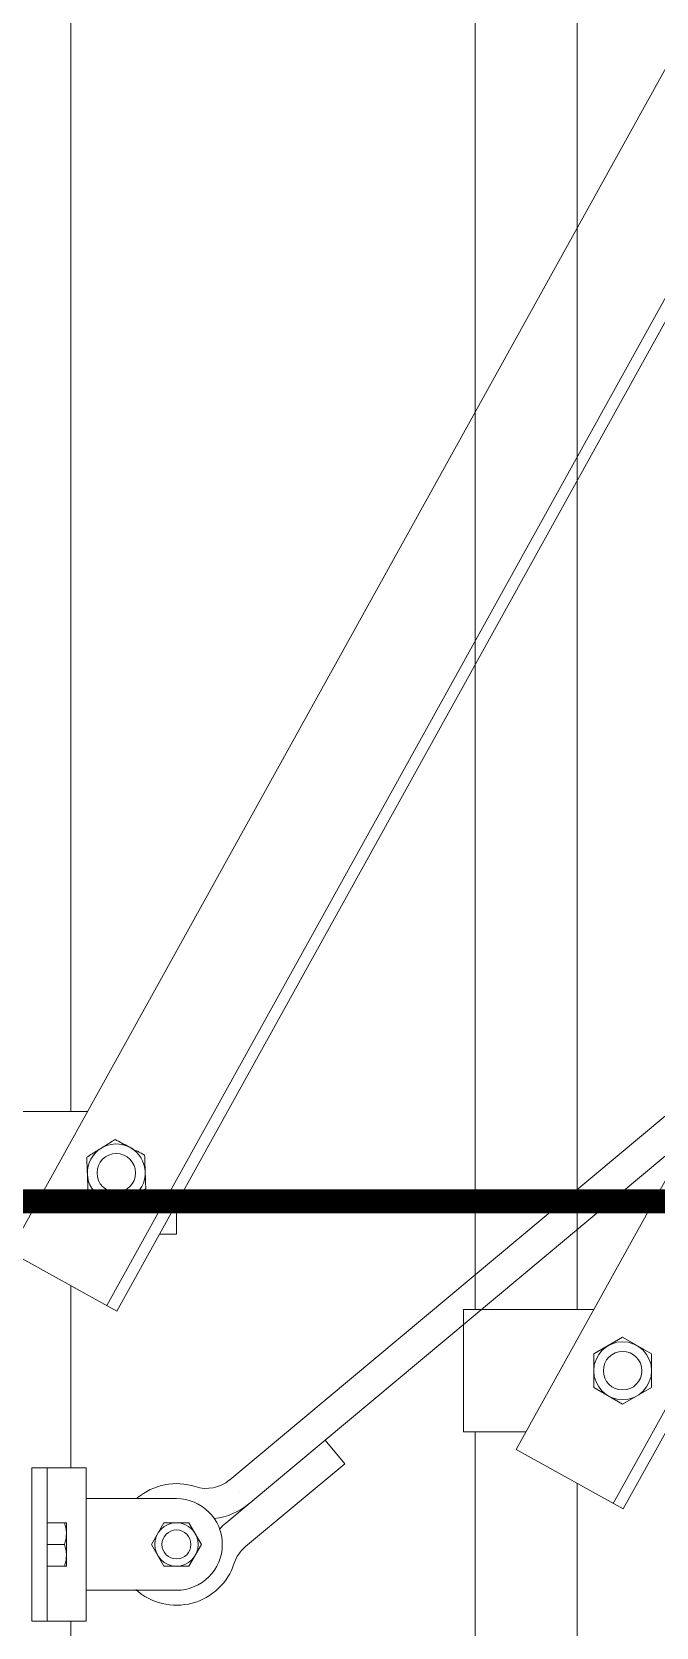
# Model space of a CAD drawing. Header units: millimetres. Extents: x -37020 to 35906, y -101 to 52234.
# Drawn here: x -218.971 to -218.712, y 326.229 to 326.89 of the extents above; entities that cross this region are included whole.
import ezdxf

# ---------------------------------------------------------------- set-up
doc = ezdxf.new("R2010")
doc.units = ezdxf.units.MM
doc.linetypes.add('DASHED2', pattern=[0.375, 0.25, -0.125])
doc.layers.add('Catenaria', color=2, linetype='Continuous')
doc.layers.add('unifilar VIAS Ppales', color=5, linetype='DASHED2')

msp = doc.modelspace()

# ---------------------------------------------------------------- linework, layer by layer
at = {"color": 251, "linetype": 'Continuous', "lineweight": 15}
for p, q in [((-218.37426, 327.47795, -5.89261), (-218.98027, 326.38468, -5.89261)), ((-218.33399, 327.45563, -5.89261), (-218.94, 326.36235, -5.89261)), ((-218.32983, 327.45332, -5.89261), (-218.93584, 326.36005, -5.89261)), ((-218.7872, 326.36075, -5.89261), (-218.7872, 327.43846, -5.89261)), ((-218.74499, 326.36075, -5.89261), (-218.74499, 327.43846, -5.89261)), ((-218.16426, 327.39595, -5.89261), (-218.77027, 326.30267, -5.89261)), ((-218.12398, 327.37362, -5.89261), (-218.72999, 326.28035, -5.89261)), ((-218.11983, 327.37132, -5.89261), (-218.72584, 326.27804, -5.89261)), ((-218.95499, 326.44275, -5.89261), (-218.95499, 327.03907, -5.89261)), ((-218.62736, 326.50872, -5.89261), (-218.88907, 326.29003, -5.89261)), ((-218.89067, 326.27215, -5.89261), (-218.62627, 326.49309, -5.89261)), ((-219.0021, 326.44275, -5.89261), (-218.94808, 326.44275, -5.89261)), ((-218.91109, 326.39195, -5.89261), (-218.91109, 326.4047, -5.89261)), ((-218.91816, 326.39195, -5.89261), (-218.91109, 326.39195, -5.89261)), ((-218.93584, 326.36005, -5.89261), (-218.98027, 326.38468, -5.89261)), ((-218.95499, 326.29506, -5.89261), (-218.95499, 326.37066, -5.89261)), ((-218.7921, 326.36075, -5.89261), (-218.73808, 326.36075, -5.89261)), ((-218.7921, 326.36075, -5.89261), (-218.7921, 326.30995, -5.89261)), ((-218.72609, 326.34921, -5.89261), (-218.73809, 326.34228, -5.89261)), ((-218.71409, 326.34228, -5.89261), (-218.72609, 326.34921, -5.89261)), ((-218.73809, 326.34228, -5.89261), (-218.73809, 326.32842, -5.89261)), ((-218.71409, 326.32842, -5.89261), (-218.71409, 326.34228, -5.89261)), ((-218.73809, 326.32842, -5.89261), (-218.72609, 326.32149, -5.89261)), ((-218.72609, 326.32149, -5.89261), (-218.71409, 326.32842, -5.89261)), ((-218.7921, 326.30995, -5.89261), (-218.76624, 326.30995, -5.89261)), ((-218.7872, 325.78349, -5.89261), (-218.7872, 326.30995, -5.89261)), ((-218.84952, 326.30653, -5.89261), (-218.84137, 326.29679, -5.89261)), ((-218.72584, 326.27804, -5.89261), (-218.77027, 326.30267, -5.89261)), ((-218.97109, 326.29506, -5.89261), (-218.94864, 326.29506, -5.89261)), ((-218.97109, 326.29506, -5.89261), (-218.97109, 326.23156, -5.89261)), ((-218.96474, 326.29506, -5.89261), (-218.96474, 326.23156, -5.89261)), ((-218.94864, 326.29506, -5.89261), (-218.94864, 326.23156, -5.89261)), ((-218.88252, 326.2624, -5.89261), (-218.84137, 326.29679, -5.89261)), ((-218.74499, 325.78349, -5.89261), (-218.74499, 326.28866, -5.89261)), ((-218.94864, 326.28231, -5.89261), (-218.91114, 326.28231, -5.89261)), ((-218.96474, 326.27231, -5.89261), (-218.95759, 326.27231, -5.89261)), ((-218.95679, 326.26781, -5.89261), (-218.95679, 326.27231, -5.89261)), ((-218.91634, 326.27231, -5.89261), (-218.92153, 326.26331, -5.89261)), ((-218.90594, 326.27231, -5.89261), (-218.91634, 326.27231, -5.89261)), ((-218.90075, 326.26331, -5.89261), (-218.90594, 326.27231, -5.89261)), ((-218.96474, 326.26331, -5.89261), (-218.95759, 326.26331, -5.89261)), ((-218.95679, 326.25881, -5.89261), (-218.95679, 326.26781, -5.89261)), ((-218.92153, 326.26331, -5.89261), (-218.91634, 326.25431, -5.89261)), ((-218.90594, 326.25431, -5.89261), (-218.90075, 326.26331, -5.89261)), ((-218.95679, 326.25431, -5.89261), (-218.95679, 326.25881, -5.89261)), ((-218.96474, 326.25431, -5.89261), (-218.95759, 326.25431, -5.89261)), ((-218.91634, 326.25431, -5.89261), (-218.90594, 326.25431, -5.89261)), ((-218.94864, 326.24431, -5.89261), (-218.91114, 326.24431, -5.89261)), ((-218.97109, 326.23156, -5.89261), (-218.94864, 326.23156, -5.89261)), ((-218.95499, 326.0674, -5.89261), (-218.95499, 326.23156, -5.89261))]:
    msp.add_line(p, q, dxfattribs=at)
for centre, radius in [((-218.93609, 326.41735, -5.89261), 0.008), ((-218.72609, 326.33535, -5.89261), 0.012), ((-218.7261, 326.33535, -5.89261), 0.008), ((-218.91114, 326.26331, -5.89261), 0.009), ((-218.91114, 326.26331, -5.89261), 0.006), ((-218.91114, 326.26331, -5.89261), 0.006), ((-218.91114, 326.26331, -5.89261), 0.006), ((-218.91114, 326.26331, -5.89261), 0.006)]:
    msp.add_circle(centre, radius, dxfattribs=at)
for centre, radius, start, end in [((-218.93609, 326.41735, -5.89261), 0.012, 122, 182), ((-218.93609, 326.41735, -5.89261), 0.012, 62, 122), ((-218.93609, 326.41735, -5.89261), 0.012, 2, 62), ((-218.93609, 326.41735, -5.89261), 0.012, 182, 242), ((-218.93609, 326.41735, -5.89261), 0.012, 302, 2), ((-218.93609, 326.41735, -5.89261), 0.012, 242, 302), ((-218.91114, 326.26331, -5.89261), 0.0252, 71.96096, 130.16886), ((-218.89869, 326.30154, -5.89261), 0.015, 251.96096, 309.88355), ((-218.91114, 326.26331, -5.89261), 0.019, 270, 90), ((-218.87131, 326.26877, -5.89261), 0.02135, 129.88355, 129.90487), ((-218.89869, 326.30154, -5.89261), 0.0277, 276.7208, 309.88355), ((-218.87291, 326.25089, -5.89261), 0.0277, 129.88355, 137.24058), ((-218.87291, 326.25089, -5.89261), 0.015, 129.88355, 162.00024), ((-218.91114, 326.26331, -5.89261), 0.0252, 228.02761, 342.00024)]:
    msp.add_arc(centre, radius, start, end, dxfattribs=at)
for points, knots in [([(-218.94245, 326.42753, -5.89261), (-218.94291, 326.42724, -5.89261), (-218.9449, 326.426, -5.89261), (-218.94684, 326.42479, -5.89261), (-218.94833, 326.42386, -5.89261)], [0, 0, 0, 0, 0.232367, 1, 1, 1, 1]), ([(-218.93658, 326.4312, -5.89261), (-218.93698, 326.43095, -5.89261), (-218.93814, 326.43023, -5.89261), (-218.94009, 326.429, -5.89261), (-218.94166, 326.42802, -5.89261), (-218.94245, 326.42753, -5.89261)], [0, 0, 0, 0, 0.211366, 0.603081, 1, 1, 1, 1]), ([(-218.93046, 326.42795, -5.89261), (-218.9306, 326.42803, -5.89261), (-218.9317, 326.42861, -5.89261), (-218.93377, 326.42971, -5.89261), (-218.93564, 326.4307, -5.89261), (-218.93658, 326.4312, -5.89261)], [0, 0, 0, 0, 0.0700988, 0.5307898, 1, 1, 1, 1]), ([(-218.92434, 326.4247, -5.89261), (-218.92533, 326.42523, -5.89261), (-218.92734, 326.42629, -5.89261), (-218.92941, 326.42739, -5.89261), (-218.93046, 326.42795, -5.89261)], [0, 0, 0, 0, 0.495459, 1, 1, 1, 1]), ([(-218.94833, 326.42386, -5.89261), (-218.94829, 326.42274, -5.89261), (-218.94821, 326.42047, -5.89261), (-218.94813, 326.41812, -5.89261), (-218.94808, 326.41694, -5.89261)], [0, 0, 0, 0, 0.495457, 1, 1, 1, 1]), ([(-218.9241, 326.41777, -5.89261), (-218.9241, 326.41794, -5.89261), (-218.92415, 326.41918, -5.89261), (-218.92423, 326.42152, -5.89261), (-218.9243, 326.42363, -5.89261), (-218.92434, 326.4247, -5.89261)], [0, 0, 0, 0, 0.070097, 0.530788, 1, 1, 1, 1]), ([(-218.94808, 326.41694, -5.89261), (-218.94808, 326.41677, -5.89261), (-218.94804, 326.41553, -5.89261), (-218.94795, 326.41319, -5.89261), (-218.94788, 326.41108, -5.89261), (-218.94784, 326.41001, -5.89261)], [0, 0, 0, 0, 0.070099, 0.53079, 1, 1, 1, 1]), ([(-218.92386, 326.41085, -5.89261), (-218.9239, 326.41197, -5.89261), (-218.92398, 326.41424, -5.89261), (-218.92406, 326.41659, -5.89261), (-218.9241, 326.41777, -5.89261)], [0, 0, 0, 0, 0.495457, 1, 1, 1, 1]), ([(-218.94784, 326.41001, -5.89261), (-218.94685, 326.40948, -5.89261), (-218.94484, 326.40842, -5.89261), (-218.94277, 326.40732, -5.89261), (-218.94173, 326.40676, -5.89261)], [0, 0, 0, 0, 0.495457, 1, 1, 1, 1]), ([(-218.92973, 326.40718, -5.89261), (-218.92895, 326.40766, -5.89261), (-218.92739, 326.40864, -5.89261), (-218.92543, 326.40987, -5.89261), (-218.92426, 326.4106, -5.89261), (-218.92386, 326.41085, -5.89261)], [0, 0, 0, 0, 0.391369, 0.788634, 1, 1, 1, 1]), ([(-218.94173, 326.40676, -5.89261), (-218.94158, 326.40668, -5.89261), (-218.94048, 326.4061, -5.89261), (-218.93841, 326.405, -5.89261), (-218.93655, 326.40401, -5.89261), (-218.93561, 326.40351, -5.89261)], [0, 0, 0, 0, 0.070099, 0.530788, 1, 1, 1, 1]), ([(-218.93561, 326.40351, -5.89261), (-218.93412, 326.40444, -5.89261), (-218.93218, 326.40565, -5.89261), (-218.93019, 326.40689, -5.89261), (-218.92973, 326.40718, -5.89261)], [0, 0, 0, 0, 0.767633, 1, 1, 1, 1]), ([(-218.95759, 326.27231, -5.89261), (-218.95748, 326.27195, -5.89261), (-218.95725, 326.27122, -5.89261), (-218.957, 326.2701, -5.89261), (-218.95682, 326.26897, -5.89261), (-218.9568, 326.2682, -5.89261), (-218.95679, 326.26781, -5.89261)], [0, 0, 0, 0, 0.2472686, 0.4953626, 0.746874, 1, 1, 1, 1]), ([(-218.95679, 326.27231, -5.89261), (-218.9568, 326.27231, -5.89261), (-218.95681, 326.27231, -5.89261), (-218.95692, 326.27231, -5.89261), (-218.95709, 326.27231, -5.89261), (-218.95728, 326.27231, -5.89261), (-218.95745, 326.27231, -5.89261), (-218.95755, 326.27231, -5.89261), (-218.95759, 326.27231, -5.89261)], [0, 0, 0, 0, 0.19903, 0.398926, 0.601147, 0.803999, 0.901978, 1, 1, 1, 1]), ([(-218.95679, 326.26781, -5.89261), (-218.95679, 326.26771, -5.89261), (-218.9568, 326.26725, -5.89261), (-218.95686, 326.26644, -5.89261), (-218.95702, 326.26539, -5.89261), (-218.95727, 326.26435, -5.89261), (-218.95749, 326.26366, -5.89261), (-218.95759, 326.26331, -5.89261)], [0, 0, 0, 0, 0.070056, 0.299813, 0.530831, 0.765026, 1, 1, 1, 1]), ([(-218.95759, 326.26331, -5.89261), (-218.95748, 326.26295, -5.89261), (-218.95725, 326.26222, -5.89261), (-218.957, 326.2611, -5.89261), (-218.95682, 326.25997, -5.89261), (-218.9568, 326.2592, -5.89261), (-218.95679, 326.25881, -5.89261)], [0, 0, 0, 0, 0.2472686, 0.4953626, 0.746874, 1, 1, 1, 1]), ([(-218.95679, 326.25881, -5.89261), (-218.95679, 326.25871, -5.89261), (-218.9568, 326.25825, -5.89261), (-218.95686, 326.25744, -5.89261), (-218.95702, 326.25639, -5.89261), (-218.95727, 326.25535, -5.89261), (-218.95749, 326.25466, -5.89261), (-218.95759, 326.25431, -5.89261)], [0, 0, 0, 0, 0.0700556, 0.2998126, 0.5308313, 0.7650256, 1, 1, 1, 1]), ([(-218.95759, 326.25431, -5.89261), (-218.9575, 326.25431, -5.89261), (-218.95732, 326.25431, -5.89261), (-218.95709, 326.25431, -5.89261), (-218.95692, 326.25431, -5.89261), (-218.95681, 326.25431, -5.89261), (-218.9568, 326.25431, -5.89261), (-218.95679, 326.25431, -5.89261)], [0, 0, 0, 0, 0.195992, 0.395337, 0.59523, 0.797179, 1, 1, 1, 1])]:
    msp.add_open_spline(points, degree=3, knots=knots, dxfattribs=at)
at = {"layer": 'Catenaria', "color": 90, "ltscale": 0.1, "const_width": 0.01}
msp.add_lwpolyline([(35.46709, 326.15983), (3.69149, 326.49019), (-52.02801, 326.09484), (-107.422, 326.14181), (-158.85448, 326.08483), (-218.29877, 326.40565), (-282.06361, 326.39561), (-282.06361, 326.39561), (-342.32549, 328.56742)], dxfattribs=at)
at = {"layer": 'unifilar VIAS Ppales', "ltscale": 10}
msp.add_line((-200.86572, 326.31214), (-236.84, 326.29875, -11.48), dxfattribs=at)

doc.saveas('drawing.dxf')
